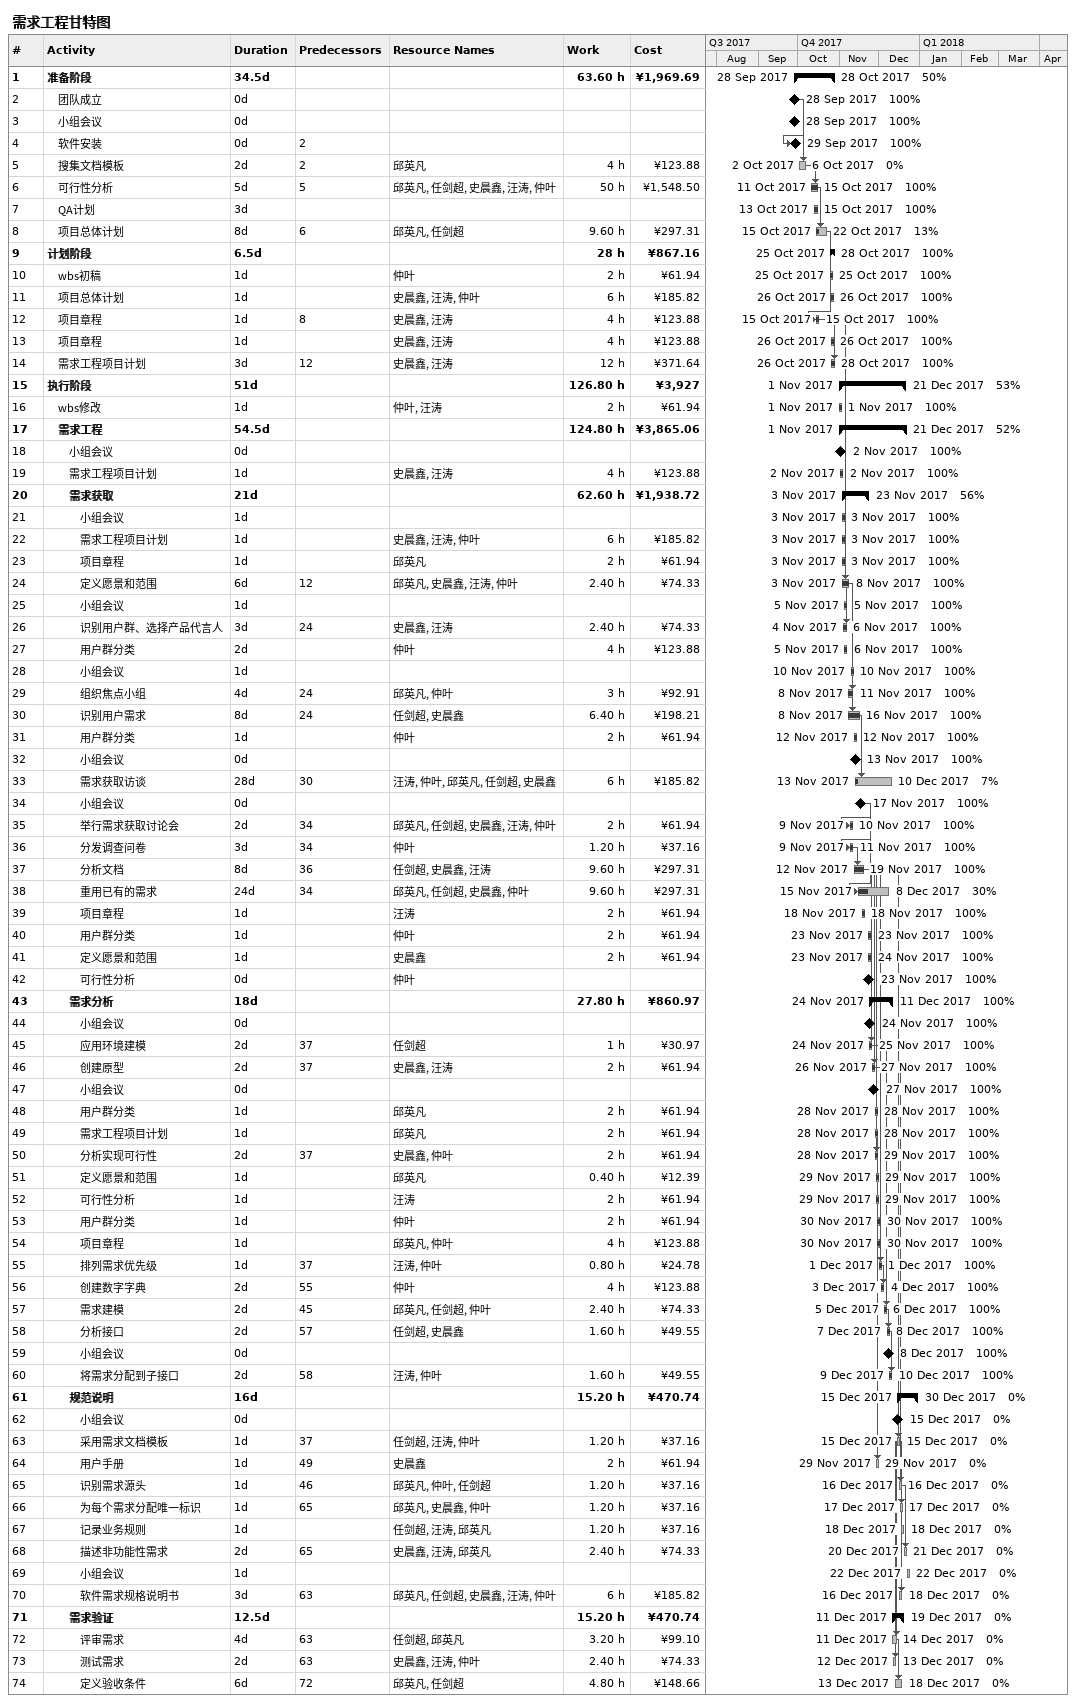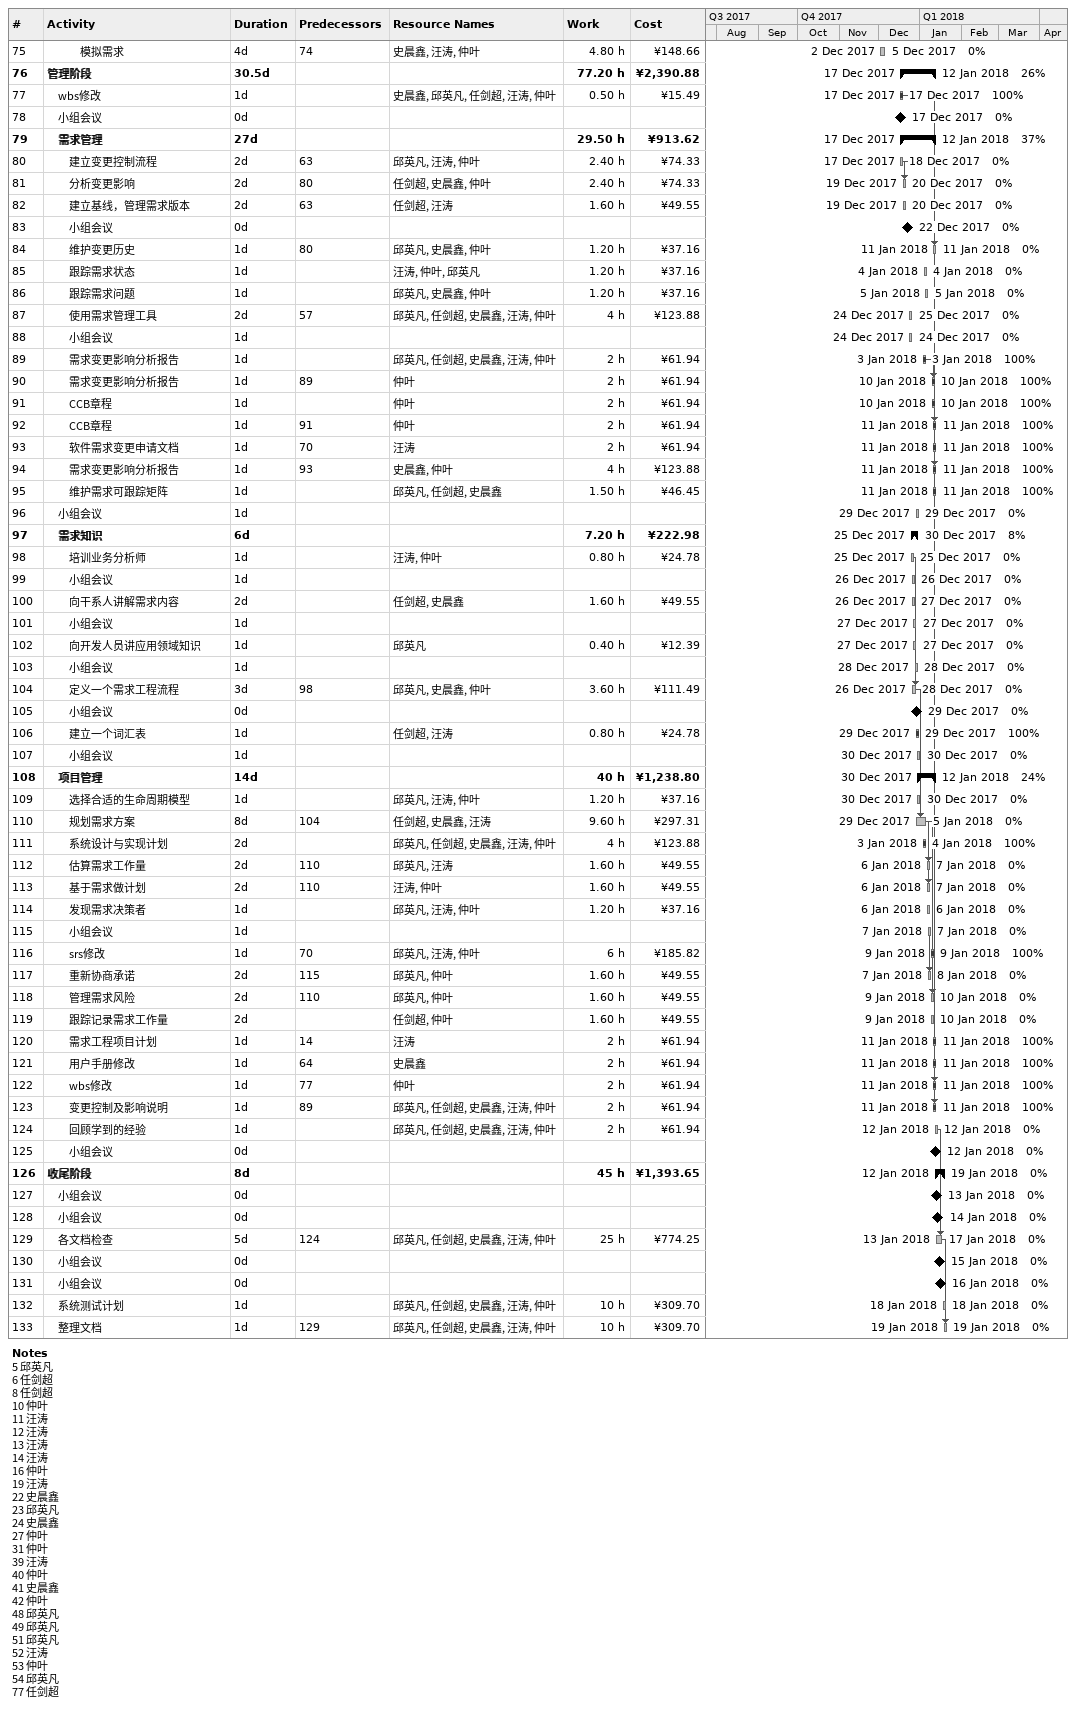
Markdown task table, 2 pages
需求工程甘特图

| ID | Level | Task | Duration | Start | Finish | Predecessors | Resources | % complete | Work (h) | Cost (¥) |
|---|---|---|---|---|---|---|---|---|---|---|
| 1 | 1 | **准备阶段** | 34.5d | 2017-09-28 | 2017-10-28 |  |  | 50 | 63.60 | 1969.69 |
| 2 | 2 | 团队成立 | 0d | 2017-09-28 | 2017-09-28 |  |  | 100 |  |  |
| 3 | 2 | 小组会议 | 0d | 2017-09-28 | 2017-09-28 |  |  | 100 |  |  |
| 4 | 2 | 软件安装 | 0d | 2017-09-29 | 2017-09-29 | 2 |  | 100 |  |  |
| 5 | 2 | 搜集文档模板 | 2d | 2017-10-02 | 2017-10-06 | 2 | 邱英凡 | 0 | 4 | 123.88 |
| 6 | 2 | 可行性分析 | 5d | 2017-10-11 | 2017-10-15 | 5 | 邱英凡, 任剑超, 史晨鑫, 汪涛, 仲叶 | 100 | 50 | 1548.50 |
| 7 | 2 | QA计划 | 3d | 2017-10-13 | 2017-10-15 |  |  | 100 |  |  |
| 8 | 2 | 项目总体计划 | 8d | 2017-10-15 | 2017-10-22 | 6 | 邱英凡, 任剑超 | 13 | 9.60 | 297.31 |
| 9 | 1 | **计划阶段** | 6.5d | 2017-10-25 | 2017-10-28 |  |  | 100 | 28 | 867.16 |
| 10 | 2 | wbs初稿 | 1d | 2017-10-25 | 2017-10-25 |  | 仲叶 | 100 | 2 | 61.94 |
| 11 | 2 | 项目总体计划 | 1d | 2017-10-26 | 2017-10-26 |  | 史晨鑫, 汪涛, 仲叶 | 100 | 6 | 185.82 |
| 12 | 2 | 项目章程 | 1d | 2017-10-15 | 2017-10-15 | 8 | 史晨鑫, 汪涛 | 100 | 4 | 123.88 |
| 13 | 2 | 项目章程 | 1d | 2017-10-26 | 2017-10-26 |  | 史晨鑫, 汪涛 | 100 | 4 | 123.88 |
| 14 | 2 | 需求工程项目计划 | 3d | 2017-10-26 | 2017-10-28 | 12 | 史晨鑫, 汪涛 | 100 | 12 | 371.64 |
| 15 | 1 | **执行阶段** | 51d | 2017-11-01 | 2017-12-21 |  |  | 53 | 126.80 | 3927 |
| 16 | 2 | wbs修改 | 1d | 2017-11-01 | 2017-11-01 |  | 仲叶, 汪涛 | 100 | 2 | 61.94 |
| 17 | 2 | **需求工程** | 54.5d | 2017-11-01 | 2017-12-21 |  |  | 52 | 124.80 | 3865.06 |
| 18 | 3 | 小组会议 | 0d | 2017-11-02 | 2017-11-02 |  |  | 100 |  |  |
| 19 | 3 | 需求工程项目计划 | 1d | 2017-11-02 | 2017-11-02 |  | 史晨鑫, 汪涛 | 100 | 4 | 123.88 |
| 20 | 3 | **需求获取** | 21d | 2017-11-03 | 2017-11-23 |  |  | 56 | 62.60 | 1938.72 |
| 21 | 4 | 小组会议 | 1d | 2017-11-03 | 2017-11-03 |  |  | 100 |  |  |
| 22 | 4 | 需求工程项目计划 | 1d | 2017-11-03 | 2017-11-03 |  | 史晨鑫, 汪涛, 仲叶 | 100 | 6 | 185.82 |
| 23 | 4 | 项目章程 | 1d | 2017-11-03 | 2017-11-03 |  | 邱英凡 | 100 | 2 | 61.94 |
| 24 | 4 | 定义愿景和范围 | 6d | 2017-11-03 | 2017-11-08 | 12 | 邱英凡, 史晨鑫, 汪涛, 仲叶 | 100 | 2.40 | 74.33 |
| 25 | 4 | 小组会议 | 1d | 2017-11-05 | 2017-11-05 |  |  | 100 |  |  |
| 26 | 4 | 识别用户群、选择产品代言人 | 3d | 2017-11-04 | 2017-11-06 | 24 | 史晨鑫, 汪涛 | 100 | 2.40 | 74.33 |
| 27 | 4 | 用户群分类 | 2d | 2017-11-05 | 2017-11-06 |  | 仲叶 | 100 | 4 | 123.88 |
| 28 | 4 | 小组会议 | 1d | 2017-11-10 | 2017-11-10 |  |  | 100 |  |  |
| 29 | 4 | 组织焦点小组 | 4d | 2017-11-08 | 2017-11-11 | 24 | 邱英凡, 仲叶 | 100 | 3 | 92.91 |
| 30 | 4 | 识别用户需求 | 8d | 2017-11-08 | 2017-11-16 | 24 | 任剑超, 史晨鑫 | 100 | 6.40 | 198.21 |
| 31 | 4 | 用户群分类 | 1d | 2017-11-12 | 2017-11-12 |  | 仲叶 | 100 | 2 | 61.94 |
| 32 | 4 | 小组会议 | 0d | 2017-11-13 | 2017-11-13 |  |  | 100 |  |  |
| 33 | 4 | 需求获取访谈 | 28d | 2017-11-13 | 2017-12-10 | 30 | 汪涛, 仲叶, 邱英凡, 任剑超, 史晨鑫 | 7 | 6 | 185.82 |
| 34 | 4 | 小组会议 | 0d | 2017-11-17 | 2017-11-17 |  |  | 100 |  |  |
| 35 | 4 | 举行需求获取讨论会 | 2d | 2017-11-09 | 2017-11-10 | 34 | 邱英凡, 任剑超, 史晨鑫, 汪涛, 仲叶 | 100 | 2 | 61.94 |
| 36 | 4 | 分发调查问卷 | 3d | 2017-11-09 | 2017-11-11 | 34 | 仲叶 | 100 | 1.20 | 37.16 |
| 37 | 4 | 分析文档 | 8d | 2017-11-12 | 2017-11-19 | 36 | 任剑超, 史晨鑫, 汪涛 | 100 | 9.60 | 297.31 |
| 38 | 4 | 重用已有的需求 | 24d | 2017-11-15 | 2017-12-08 | 34 | 邱英凡, 任剑超, 史晨鑫, 仲叶 | 30 | 9.60 | 297.31 |
| 39 | 4 | 项目章程 | 1d | 2017-11-18 | 2017-11-18 |  | 汪涛 | 100 | 2 | 61.94 |
| 40 | 4 | 用户群分类 | 1d | 2017-11-23 | 2017-11-23 |  | 仲叶 | 100 | 2 | 61.94 |
| 41 | 4 | 定义愿景和范围 | 1d | 2017-11-23 | 2017-11-24 |  | 史晨鑫 | 100 | 2 | 61.94 |
| 42 | 4 | 可行性分析 | 0d | 2017-11-23 | 2017-11-23 |  | 仲叶 | 100 |  |  |
| 43 | 3 | **需求分析** | 18d | 2017-11-24 | 2017-12-11 |  |  | 100 | 27.80 | 860.97 |
| 44 | 4 | 小组会议 | 0d | 2017-11-24 | 2017-11-24 |  |  | 100 |  |  |
| 45 | 4 | 应用环境建模 | 2d | 2017-11-24 | 2017-11-25 | 37 | 任剑超 | 100 | 1 | 30.97 |
| 46 | 4 | 创建原型 | 2d | 2017-11-26 | 2017-11-27 | 37 | 史晨鑫, 汪涛 | 100 | 2 | 61.94 |
| 47 | 4 | 小组会议 | 0d | 2017-11-27 | 2017-11-27 |  |  | 100 |  |  |
| 48 | 4 | 用户群分类 | 1d | 2017-11-28 | 2017-11-28 |  | 邱英凡 | 100 | 2 | 61.94 |
| 49 | 4 | 需求工程项目计划 | 1d | 2017-11-28 | 2017-11-28 |  | 邱英凡 | 100 | 2 | 61.94 |
| 50 | 4 | 分析实现可行性 | 2d | 2017-11-28 | 2017-11-29 | 37 | 史晨鑫, 仲叶 | 100 | 2 | 61.94 |
| 51 | 4 | 定义愿景和范围 | 1d | 2017-11-29 | 2017-11-29 |  | 邱英凡 | 100 | 0.40 | 12.39 |
| 52 | 4 | 可行性分析 | 1d | 2017-11-29 | 2017-11-29 |  | 汪涛 | 100 | 2 | 61.94 |
| 53 | 4 | 用户群分类 | 1d | 2017-11-30 | 2017-11-30 |  | 仲叶 | 100 | 2 | 61.94 |
| 54 | 4 | 项目章程 | 1d | 2017-11-30 | 2017-11-30 |  | 邱英凡, 仲叶 | 100 | 4 | 123.88 |
| 55 | 4 | 排列需求优先级 | 1d | 2017-12-01 | 2017-12-01 | 37 | 汪涛, 仲叶 | 100 | 0.80 | 24.78 |
| 56 | 4 | 创建数字字典 | 2d | 2017-12-03 | 2017-12-04 | 55 | 仲叶 | 100 | 4 | 123.88 |
| 57 | 4 | 需求建模 | 2d | 2017-12-05 | 2017-12-06 | 45 | 邱英凡, 任剑超, 仲叶 | 100 | 2.40 | 74.33 |
| 58 | 4 | 分析接口 | 2d | 2017-12-07 | 2017-12-08 | 57 | 任剑超, 史晨鑫 | 100 | 1.60 | 49.55 |
| 59 | 4 | 小组会议 | 0d | 2017-12-08 | 2017-12-08 |  |  | 100 |  |  |
| 60 | 4 | 将需求分配到子接口 | 2d | 2017-12-09 | 2017-12-10 | 58 | 汪涛, 仲叶 | 100 | 1.60 | 49.55 |
| 61 | 3 | **规范说明** | 16d | 2017-12-15 | 2017-12-30 |  |  | 0 | 15.20 | 470.74 |
| 62 | 4 | 小组会议 | 0d | 2017-12-15 | 2017-12-15 |  |  | 0 |  |  |
| 63 | 4 | 采用需求文档模板 | 1d | 2017-12-15 | 2017-12-15 | 37 | 任剑超, 汪涛, 仲叶 | 0 | 1.20 | 37.16 |
| 64 | 4 | 用户手册 | 1d | 2017-11-29 | 2017-11-29 | 49 | 史晨鑫 | 0 | 2 | 61.94 |
| 65 | 4 | 识别需求源头 | 1d | 2017-12-16 | 2017-12-16 | 46 | 邱英凡, 仲叶, 任剑超 | 0 | 1.20 | 37.16 |
| 66 | 4 | 为每个需求分配唯一标识 | 1d | 2017-12-17 | 2017-12-17 | 65 | 邱英凡, 史晨鑫, 仲叶 | 0 | 1.20 | 37.16 |
| 67 | 4 | 记录业务规则 | 1d | 2017-12-18 | 2017-12-18 |  | 任剑超, 汪涛, 邱英凡 | 0 | 1.20 | 37.16 |
| 68 | 4 | 描述非功能性需求 | 2d | 2017-12-20 | 2017-12-21 | 65 | 史晨鑫, 汪涛, 邱英凡 | 0 | 2.40 | 74.33 |
| 69 | 4 | 小组会议 | 1d | 2017-12-22 | 2017-12-22 |  |  | 0 |  |  |
| 70 | 4 | 软件需求规格说明书 | 3d | 2017-12-16 | 2017-12-18 | 63 | 邱英凡, 任剑超, 史晨鑫, 汪涛, 仲叶 | 0 | 6 | 185.82 |
| 71 | 3 | **需求验证** | 12.5d | 2017-12-11 | 2017-12-19 |  |  | 0 | 15.20 | 470.74 |
| 72 | 4 | 评审需求 | 4d | 2017-12-11 | 2017-12-14 | 63 | 任剑超, 邱英凡 | 0 | 3.20 | 99.10 |
| 73 | 4 | 测试需求 | 2d | 2017-12-12 | 2017-12-13 | 63 | 史晨鑫, 汪涛, 仲叶 | 0 | 2.40 | 74.33 |
| 74 | 4 | 定义验收条件 | 6d | 2017-12-13 | 2017-12-18 | 72 | 邱英凡, 任剑超 | 0 | 4.80 | 148.66 |
| 75 | 4 | 模拟需求 | 4d | 2017-12-02 | 2017-12-05 | 74 | 史晨鑫, 汪涛, 仲叶 | 0 | 4.80 | 148.66 |
| 76 | 1 | **管理阶段** | 30.5d | 2017-12-17 | 2018-01-12 |  |  | 26 | 77.20 | 2390.88 |
| 77 | 2 | wbs修改 | 1d | 2017-12-17 | 2017-12-17 |  | 史晨鑫, 邱英凡, 任剑超, 汪涛, 仲叶 | 100 | 0.50 | 15.49 |
| 78 | 2 | 小组会议 | 0d | 2017-12-17 | 2017-12-17 |  |  | 0 |  |  |
| 79 | 2 | **需求管理** | 27d | 2017-12-17 | 2018-01-12 |  |  | 37 | 29.50 | 913.62 |
| 80 | 3 | 建立变更控制流程 | 2d | 2017-12-17 | 2017-12-18 | 63 | 邱英凡, 汪涛, 仲叶 | 0 | 2.40 | 74.33 |
| 81 | 3 | 分析变更影响 | 2d | 2017-12-19 | 2017-12-20 | 80 | 任剑超, 史晨鑫, 仲叶 | 0 | 2.40 | 74.33 |
| 82 | 3 | 建立基线，管理需求版本 | 2d | 2017-12-19 | 2017-12-20 | 63 | 任剑超, 汪涛 | 0 | 1.60 | 49.55 |
| 83 | 3 | 小组会议 | 0d | 2017-12-22 | 2017-12-22 |  |  | 0 |  |  |
| 84 | 3 | 维护变更历史 | 1d | 2018-01-11 | 2018-01-11 | 80 | 邱英凡, 史晨鑫, 仲叶 | 0 | 1.20 | 37.16 |
| 85 | 3 | 跟踪需求状态 | 1d | 2018-01-04 | 2018-01-04 |  | 汪涛, 仲叶, 邱英凡 | 0 | 1.20 | 37.16 |
| 86 | 3 | 跟踪需求问题 | 1d | 2018-01-05 | 2018-01-05 |  | 邱英凡, 史晨鑫, 仲叶 | 0 | 1.20 | 37.16 |
| 87 | 3 | 使用需求管理工具 | 2d | 2017-12-24 | 2017-12-25 | 57 | 邱英凡, 任剑超, 史晨鑫, 汪涛, 仲叶 | 0 | 4 | 123.88 |
| 88 | 3 | 小组会议 | 1d | 2017-12-24 | 2017-12-24 |  |  | 0 |  |  |
| 89 | 3 | 需求变更影响分析报告 | 1d | 2018-01-03 | 2018-01-03 |  | 邱英凡, 任剑超, 史晨鑫, 汪涛, 仲叶 | 100 | 2 | 61.94 |
| 90 | 3 | 需求变更影响分析报告 | 1d | 2018-01-10 | 2018-01-10 | 89 | 仲叶 | 100 | 2 | 61.94 |
| 91 | 3 | CCB章程 | 1d | 2018-01-10 | 2018-01-10 |  | 仲叶 | 100 | 2 | 61.94 |
| 92 | 3 | CCB章程 | 1d | 2018-01-11 | 2018-01-11 | 91 | 仲叶 | 100 | 2 | 61.94 |
| 93 | 3 | 软件需求变更申请文档 | 1d | 2018-01-11 | 2018-01-11 | 70 | 汪涛 | 100 | 2 | 61.94 |
| 94 | 3 | 需求变更影响分析报告 | 1d | 2018-01-11 | 2018-01-11 | 93 | 史晨鑫, 仲叶 | 100 | 4 | 123.88 |
| 95 | 3 | 维护需求可跟踪矩阵 | 1d | 2018-01-11 | 2018-01-11 |  | 邱英凡, 任剑超, 史晨鑫 | 100 | 1.50 | 46.45 |
| 96 | 2 | 小组会议 | 1d | 2017-12-29 | 2017-12-29 |  |  | 0 |  |  |
| 97 | 2 | **需求知识** | 6d | 2017-12-25 | 2017-12-30 |  |  | 8 | 7.20 | 222.98 |
| 98 | 3 | 培训业务分析师 | 1d | 2017-12-25 | 2017-12-25 |  | 汪涛, 仲叶 | 0 | 0.80 | 24.78 |
| 99 | 3 | 小组会议 | 1d | 2017-12-26 | 2017-12-26 |  |  | 0 |  |  |
| 100 | 3 | 向干系人讲解需求内容 | 2d | 2017-12-26 | 2017-12-27 |  | 任剑超, 史晨鑫 | 0 | 1.60 | 49.55 |
| 101 | 3 | 小组会议 | 1d | 2017-12-27 | 2017-12-27 |  |  | 0 |  |  |
| 102 | 3 | 向开发人员讲应用领域知识 | 1d | 2017-12-27 | 2017-12-27 |  | 邱英凡 | 0 | 0.40 | 12.39 |
| 103 | 3 | 小组会议 | 1d | 2017-12-28 | 2017-12-28 |  |  | 0 |  |  |
| 104 | 3 | 定义一个需求工程流程 | 3d | 2017-12-26 | 2017-12-28 | 98 | 邱英凡, 史晨鑫, 仲叶 | 0 | 3.60 | 111.49 |
| 105 | 3 | 小组会议 | 0d | 2017-12-29 | 2017-12-29 |  |  | 0 |  |  |
| 106 | 3 | 建立一个词汇表 | 1d | 2017-12-29 | 2017-12-29 |  | 任剑超, 汪涛 | 100 | 0.80 | 24.78 |
| 107 | 3 | 小组会议 | 1d | 2017-12-30 | 2017-12-30 |  |  | 0 |  |  |
| 108 | 2 | **项目管理** | 14d | 2017-12-30 | 2018-01-12 |  |  | 24 | 40 | 1238.80 |
| 109 | 3 | 选择合适的生命周期模型 | 1d | 2017-12-30 | 2017-12-30 |  | 邱英凡, 汪涛, 仲叶 | 0 | 1.20 | 37.16 |
| 110 | 3 | 规划需求方案 | 8d | 2017-12-29 | 2018-01-05 | 104 | 任剑超, 史晨鑫, 汪涛 | 0 | 9.60 | 297.31 |
| 111 | 3 | 系统设计与实现计划 | 2d | 2018-01-03 | 2018-01-04 |  | 邱英凡, 任剑超, 史晨鑫, 汪涛, 仲叶 | 100 | 4 | 123.88 |
| 112 | 3 | 估算需求工作量 | 2d | 2018-01-06 | 2018-01-07 | 110 | 邱英凡, 汪涛 | 0 | 1.60 | 49.55 |
| 113 | 3 | 基于需求做计划 | 2d | 2018-01-06 | 2018-01-07 | 110 | 汪涛, 仲叶 | 0 | 1.60 | 49.55 |
| 114 | 3 | 发现需求决策者 | 1d | 2018-01-06 | 2018-01-06 |  | 邱英凡, 汪涛, 仲叶 | 0 | 1.20 | 37.16 |
| 115 | 3 | 小组会议 | 1d | 2018-01-07 | 2018-01-07 |  |  | 0 |  |  |
| 116 | 3 | srs修改 | 1d | 2018-01-09 | 2018-01-09 | 70 | 邱英凡, 汪涛, 仲叶 | 100 | 6 | 185.82 |
| 117 | 3 | 重新协商承诺 | 2d | 2018-01-07 | 2018-01-08 | 115 | 邱英凡, 仲叶 | 0 | 1.60 | 49.55 |
| 118 | 3 | 管理需求风险 | 2d | 2018-01-09 | 2018-01-10 | 110 | 邱英凡, 仲叶 | 0 | 1.60 | 49.55 |
| 119 | 3 | 跟踪记录需求工作量 | 2d | 2018-01-09 | 2018-01-10 |  | 任剑超, 仲叶 | 0 | 1.60 | 49.55 |
| 120 | 3 | 需求工程项目计划 | 1d | 2018-01-11 | 2018-01-11 | 14 | 汪涛 | 100 | 2 | 61.94 |
| 121 | 3 | 用户手册修改 | 1d | 2018-01-11 | 2018-01-11 | 64 | 史晨鑫 | 100 | 2 | 61.94 |
| 122 | 3 | wbs修改 | 1d | 2018-01-11 | 2018-01-11 | 77 | 仲叶 | 100 | 2 | 61.94 |
| 123 | 3 | 变更控制及影响说明 | 1d | 2018-01-11 | 2018-01-11 | 89 | 邱英凡, 任剑超, 史晨鑫, 汪涛, 仲叶 | 100 | 2 | 61.94 |
| 124 | 3 | 回顾学到的经验 | 1d | 2018-01-12 | 2018-01-12 |  | 邱英凡, 任剑超, 史晨鑫, 汪涛, 仲叶 | 0 | 2 | 61.94 |
| 125 | 3 | 小组会议 | 0d | 2018-01-12 | 2018-01-12 |  |  | 0 |  |  |
| 126 | 1 | **收尾阶段** | 8d | 2018-01-12 | 2018-01-19 |  |  | 0 | 45 | 1393.65 |
| 127 | 2 | 小组会议 | 0d | 2018-01-13 | 2018-01-13 |  |  | 0 |  |  |
| 128 | 2 | 小组会议 | 0d | 2018-01-14 | 2018-01-14 |  |  | 0 |  |  |
| 129 | 2 | 各文档检查 | 5d | 2018-01-13 | 2018-01-17 | 124 | 邱英凡, 任剑超, 史晨鑫, 汪涛, 仲叶 | 0 | 25 | 774.25 |
| 130 | 2 | 小组会议 | 0d | 2018-01-15 | 2018-01-15 |  |  | 0 |  |  |
| 131 | 2 | 小组会议 | 0d | 2018-01-16 | 2018-01-16 |  |  | 0 |  |  |
| 132 | 2 | 系统测试计划 | 1d | 2018-01-18 | 2018-01-18 |  | 邱英凡, 任剑超, 史晨鑫, 汪涛, 仲叶 | 0 | 10 | 309.70 |
| 133 | 2 | 整理文档 | 1d | 2018-01-19 | 2018-01-19 | 129 | 邱英凡, 任剑超, 史晨鑫, 汪涛, 仲叶 | 0 | 10 | 309.70 |

Notes
- 5: 邱英凡
- 6: 任剑超
- 8: 任剑超
- 10: 仲叶
- 11: 汪涛
- 12: 汪涛
- 13: 汪涛
- 14: 汪涛
- 16: 仲叶
- 19: 汪涛
- 22: 史晨鑫
- 23: 邱英凡
- 24: 史晨鑫
- 27: 仲叶
- 31: 仲叶
- 39: 汪涛
- 40: 仲叶
- 41: 史晨鑫
- 42: 仲叶
- 48: 邱英凡
- 49: 邱英凡
- 51: 邱英凡
- 52: 汪涛
- 53: 仲叶
- 54: 邱英凡
- 77: 任剑超
